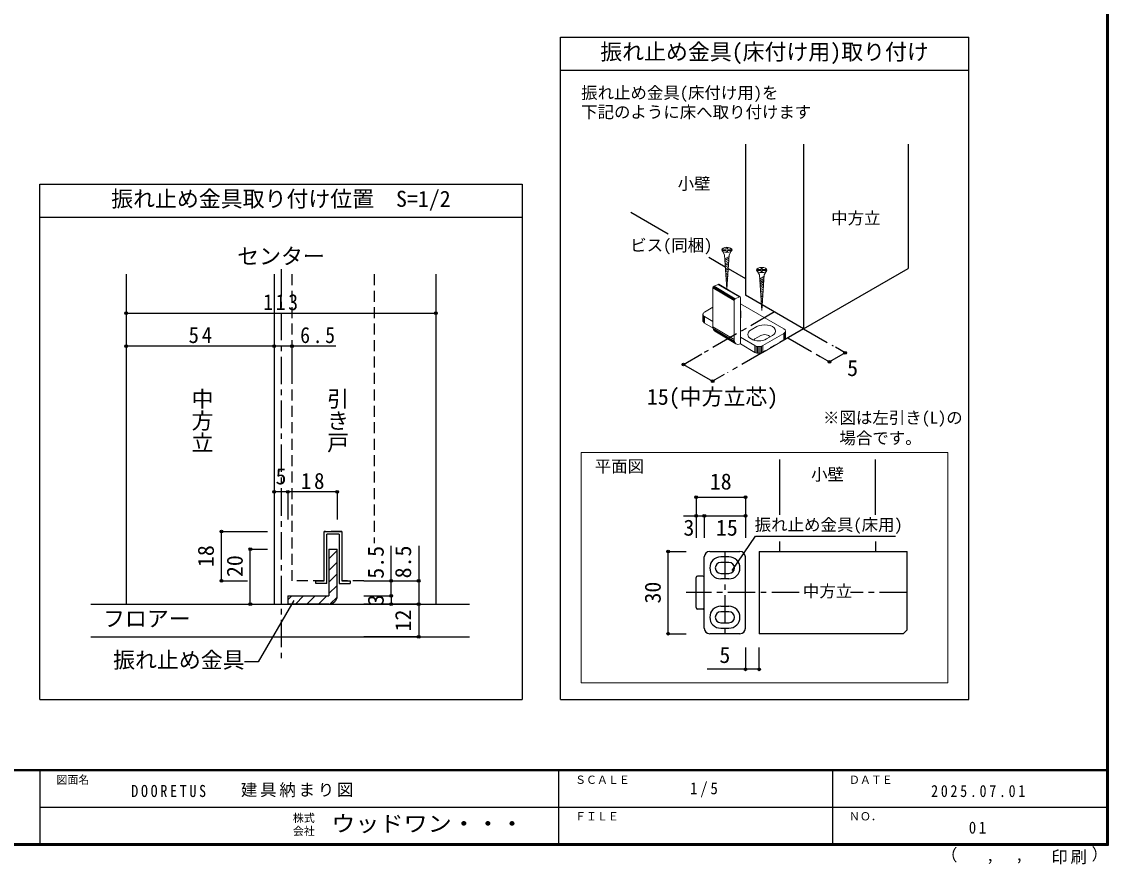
# Model space of a CAD drawing. Units: millimetres, scale not verified, with parts at other scales. Extents: x -973 to 977, y -718 to 696.
# Drawn here: x -15 to 977, y -718 to 51 of the extents above; entities that cross this region are included whole.
import ezdxf
from ezdxf.enums import TextEntityAlignment as Align

# ---------------------------------------------------------------- set-up
doc = ezdxf.new("R2010")
doc.units = ezdxf.units.MM
doc.header["$LTSCALE"] = 5
doc.header["$PDMODE"] = 32
doc.header["$PDSIZE"] = 2.5
doc.linetypes.add('CHAIN1', pattern=[8, 5, -1, 1, -1])
doc.linetypes.add('DASHED2', pattern=[3, 2, -1])
for name, color, linetype in [('0-6_扉', 6, 'Continuous'), ('0-A_文字', 7, 'Continuous'), ('0-B_寸法', 7, 'Continuous'), ('1-1_通り芯', 4, 'CHAIN1'), ('1-3_仕上げ', 2, 'Continuous'), ('1-4_枠', 3, 'Continuous'), ('1-6_扉', 7, 'DASHED2'), ('1-7_金物', 7, 'Continuous'), ('1-A_文字', 7, 'Continuous'), ('1-B_寸法', 7, 'Continuous'), ('F-0_補助線', 7, 'Continuous'), ('F-1_枠', 6, 'Continuous'), ('F-A_文字', 7, 'Continuous')]:
    doc.layers.add(name, color=color, linetype=linetype)
doc.layers.add('0-7_金物', color=7, linetype='Continuous', lineweight=18)
doc.styles.add('@ＭＳ ゴシック', font='')
doc.styles.add('ＭＳ ゴシック', font='')
doc.styles.get('@ＭＳ ゴシック').set_extended_font_data('@MS Gothic')
doc.styles.get('ＭＳ ゴシック').set_extended_font_data('MS Gothic')

msp = doc.modelspace()

# ---------------------------------------------------------------- linework, layer by layer
at = {"layer": '0-6_扉', "color": 2}
for p, q in [((645.484, -60.971), (645.484, -198.71)), ((698.517, -60.971), (698.517, -229.329)), ((793.976, -60.971), (793.976, -174.215)), ((698.517, -229.329), (793.976, -174.215)), ((698.517, -229.329), (645.484, -198.71)), ((661.394, -207.895), (660.706, -207.498))]:
    msp.add_line(p, q, dxfattribs=at)
at = {"layer": '0-6_扉', "color": 7}
for p, q in [((540.76, -122.938), (575.053, -142.737)), ((612.092, -164.122), (627.107, -172.791)), ((629.863, -174.382), (645.484, -183.401))]:
    msp.add_line(p, q, dxfattribs=at)
at = {"layer": '0-7_金物'}
for p, q in [((624.552, -158.608), (626.377, -161.767)), ((624.658, -156.836), (624.658, -157.87)), ((624.658, -156.836), (628.021, -156.836)), ((624.658, -157.87), (628.021, -157.87)), ((628.021, -155.32), (629.055, -155.32)), ((628.021, -156.836), (628.021, -155.32)), ((628.021, -159.386), (628.021, -157.87)), ((629.055, -156.836), (629.055, -155.32)), ((629.055, -156.836), (632.418, -156.836)), ((629.055, -157.87), (632.418, -157.87)), ((629.055, -159.386), (629.055, -157.87)), ((632.523, -158.608), (630.699, -161.767)), ((632.418, -157.87), (632.418, -156.836)), ((628.45, -193.07), (626.377, -161.767)), ((630.594, -163.342), (626.63, -165.586)), ((630.486, -164.97), (626.73, -167.097)), ((630.379, -166.598), (626.83, -168.607)), ((630.271, -168.226), (626.93, -170.118)), ((628.021, -159.386), (629.055, -159.386)), ((628.618, -193.17), (630.699, -161.767)), ((630.163, -169.854), (627.03, -171.628)), ((630.055, -171.483), (627.13, -173.138)), ((629.947, -173.111), (627.23, -174.649)), ((629.839, -174.739), (627.33, -176.159)), ((629.731, -176.367), (627.43, -177.67)), ((629.624, -177.995), (627.53, -179.18)), ((656.372, -176.979), (658.196, -180.139)), ((656.478, -175.207), (656.478, -176.241)), ((656.478, -175.207), (659.841, -175.207)), ((656.478, -176.241), (659.841, -176.241)), ((659.841, -173.691), (660.874, -173.691)), ((659.841, -175.207), (659.841, -173.691)), ((659.841, -177.757), (659.841, -176.241)), ((659.841, -177.757), (660.874, -177.757)), ((660.874, -175.207), (660.874, -173.691)), ((660.874, -175.207), (664.237, -175.207)), ((660.874, -176.241), (664.237, -176.241)), ((660.874, -177.757), (660.874, -176.241)), ((664.343, -176.979), (662.518, -180.139)), ((664.237, -176.241), (664.237, -175.207)), ((629.516, -179.623), (627.63, -180.691)), ((629.408, -181.251), (627.73, -182.201)), ((629.3, -182.879), (627.83, -183.711)), ((629.192, -184.508), (627.931, -185.222)), ((629.084, -186.136), (628.031, -186.732)), ((628.976, -187.764), (628.131, -188.243)), ((660.357, -212.757), (658.196, -180.139)), ((662.414, -181.713), (658.449, -183.958)), ((662.306, -183.341), (658.55, -185.468)), ((662.198, -184.969), (658.65, -186.978)), ((662.091, -186.597), (658.75, -188.489)), ((661.983, -188.226), (658.85, -189.999)), ((660.357, -212.757), (662.518, -180.139)), ((615.883, -191.896), (615.883, -227.619)), ((635.167, -203.386), (615.883, -191.896)), ((635.199, -203.093), (615.916, -191.602)), ((635.295, -202.791), (616.011, -191.301)), ((635.447, -202.503), (616.164, -191.013)), ((635.645, -202.248), (616.362, -190.757)), ((635.876, -202.043), (616.593, -190.552)), ((616.841, -190.412), (620.671, -188.805)), ((636.124, -201.902), (616.841, -190.412)), ((640.202, -200.228), (620.919, -188.737)), ((640.433, -200.239), (621.15, -188.749)), ((640.632, -200.328), (621.348, -188.838)), ((628.868, -189.392), (628.231, -189.753)), ((628.761, -191.02), (628.331, -191.263)), ((661.875, -189.854), (658.95, -191.51)), ((661.767, -191.482), (659.05, -193.02)), ((661.659, -193.11), (659.15, -194.53)), ((661.551, -194.738), (659.25, -196.041)), ((661.443, -196.366), (659.35, -197.551)), ((661.335, -197.994), (659.45, -199.062)), ((640.912, -243.195), (640.912, -200.976)), ((680.687, -229.416), (640.912, -206.452)), ((661.228, -199.623), (659.55, -200.572)), ((661.12, -201.251), (659.65, -202.083)), ((661.012, -202.879), (659.75, -203.593)), ((660.904, -204.507), (659.85, -205.103)), ((660.796, -206.135), (659.95, -206.614)), ((660.688, -207.763), (660.051, -208.124)), ((606.744, -216.148), (606.744, -222.272)), ((606.914, -216.895), (606.914, -223.019)), ((607.414, -217.592), (607.414, -223.715)), ((608.208, -214.107), (615.883, -209.676)), ((641.189, -213.086), (641.189, -219.21)), ((660.58, -209.391), (660.151, -209.635)), ((608.208, -218.19), (608.208, -224.313)), ((615.883, -222.621), (608.208, -218.19)), ((615.987, -228.804), (608.208, -224.313)), ((650.635, -230.437), (655.938, -227.375)), ((635.362, -240.709), (616.079, -229.218)), ((635.936, -242.035), (616.653, -230.544)), ((636.849, -242.997), (617.566, -231.506)), ((654.17, -244.726), (640.912, -237.071)), ((659.474, -235.54), (654.17, -238.602)), ((680.687, -233.499), (661.241, -244.726)), ((664.777, -238.602), (670.08, -235.54)), ((680.687, -233.499), (680.687, -239.623)), ((681.481, -232.901), (681.481, -239.025)), ((681.981, -232.205), (681.981, -238.329)), ((682.151, -231.458), (682.151, -237.581)), ((654.17, -250.849), (640.912, -243.195)), ((654.17, -244.726), (654.17, -250.849)), ((655.206, -245.184), (655.206, -251.308)), ((656.412, -245.473), (656.412, -251.597)), ((657.706, -245.571), (657.706, -251.695)), ((659, -245.473), (659, -251.597)), ((660.206, -245.184), (660.206, -251.308)), ((680.687, -239.623), (661.241, -250.849)), ((661.241, -244.726), (661.241, -250.849)), ((495.517, -342.079), (830.376, -342.079)), ((830.376, -342.079), (830.376, -552.197))]:
    msp.add_line(p, q, dxfattribs=at)
for points in [[(636.124, -201.902), (639.954, -200.295), (620.671, -188.805)], [(635.167, -203.386), (635.167, -239.11), (615.883, -227.619)], [(830.376, -552.197), (495.517, -552.197), (495.517, -342.079)]]:
    msp.add_lwpolyline(points, dxfattribs=at)
for centre in [(628.538, -157.353), (660.357, -175.724)]:
    msp.add_ellipse(centre, major_axis=(4.71, 0), ratio=0.5, dxfattribs=at)
for centre, major_axis, ratio, start_param, end_param in [((616.841, -191.494), (0.64, 1.074), 0.663414, 0.7318184, 2.3026147), ((620.671, -189.887), (0.64, 1.074), 0.663414, 6.2296055, 7.0150037), ((636.124, -202.985), (0.64, 1.074), 0.663414, 0.7318184, 2.3026147), ((639.954, -201.378), (0.64, 1.074), 0.663414, 5.4442074, 7.0150037), ((611.744, -216.148), (-5, 0), 0.57735, 5.4977871, 7.0685835), ((631.189, -213.086), (10, 0), 0.57735, 6.047146, 6.5192246), ((631.189, -219.21), (10, 0), 0.57735, 6.047146, 6.5192246), ((611.744, -222.272), (-5, 0), 0.57735, 6.2831853, 7.0685835), ((621.628, -225.209), (3.839, 6.443), 0.663414, 2.3026147, 3.0880129), ((663.009, -231.458), (10, 0), 0.57735, 5.4977871, 8.6393798), ((657.706, -234.52), (10, 0), 0.57735, 2.3561945, 5.4977871), ((663.009, -237.581), (5, 0), 0.57735, 0.2617994, 2.3561945), ((677.151, -231.458), (-5, 0), 0.57735, 2.3561945, 3.9269908), ((677.151, -237.581), (-5, 0), 0.57735, 2.3561945, 3.1415927), ((640.912, -236.7), (3.839, 6.443), 0.663414, 2.3026147, 3.873411), ((657.706, -240.643), (5, 0), 0.57735, 2.3561945, 2.7802255), ((657.706, -242.684), (-5, 0), 0.57735, 0.7853982, 2.3561945), ((657.706, -248.808), (-5, 0), 0.57735, 0.7853982, 2.3561945)]:
    msp.add_ellipse(centre, major_axis=major_axis, ratio=ratio, start_param=start_param, end_param=end_param, dxfattribs=at)
at = {"layer": '0-A_文字', "color": 3}
for p, q in [((476.653, 36.633), (849.365, 36.633)), ((476.653, -567.5), (476.653, 36.633)), ((849.365, -567.5), (849.365, 36.633)), ((476.653, 6.633), (849.365, 6.633)), ((1.653, -567.5), (1.653, -97.5)), ((1.653, -97.5), (441.653, -97.5)), ((441.653, -97.5), (441.653, -567.5)), ((1.653, -127.5), (441.653, -127.5)), ((1.653, -567.5), (441.653, -567.5)), ((476.653, -567.5), (849.365, -567.5))]:
    msp.add_line(p, q, dxfattribs=at)
at = {"layer": '0-A_文字', "color": 4}
for p, q in [((633.374, -449.741), (654.598, -418.374)), ((654.598, -418.374), (782.586, -418.374))]:
    msp.add_line(p, q, dxfattribs=at)
at = {"layer": '0-B_寸法', "color": 4, "linetype": 'CHAIN1'}
for p, q in [((672, -214.019), (607.849, -251.057)), ((698.517, -229.329), (629.052, -269.434)), ((684.222, -237.581), (713.619, -254.554)), ((698.517, -229.329), (725.623, -244.978))]:
    msp.add_line(p, q, dxfattribs=at)
at = {"layer": '0-B_寸法', "color": 4}
for p, q in [((736.554, -251.289), (727.583, -246.11)), ((589.065, -261.902), (605.708, -252.293)), ((713.619, -254.554), (722.26, -259.542)), ((736.554, -251.289), (722.26, -259.542)), ((589.065, -261.902), (615.581, -277.211)), ((626.039, -271.174), (615.581, -277.211))]:
    msp.add_line(p, q, dxfattribs=at)
at = {"layer": '0-B_寸法'}
for p in [(736.554, -251.289), (589.065, -261.902), (722.26, -259.542), (615.581, -277.211)]:
    msp.add_point(p, dxfattribs=at)
at = {"layer": '1-1_通り芯'}
msp.add_line((221.653, -174.852), (221.653, -532.789), dxfattribs=at)
at = {"layer": '1-3_仕上げ'}
for p, q in [((48.147, -480.443), (393.641, -480.443)), ((48.147, -510.443), (393.641, -510.443))]:
    msp.add_line(p, q, dxfattribs=at)
at = {"layer": '1-4_枠'}
for p, q in [((80.403, -179.652), (80.403, -480.443)), ((215.403, -179.652), (215.403, -480.443)), ((362.903, -179.652), (362.903, -480.443)), ((657.967, -432.479), (657.967, -507.479)), ((657.967, -432.479), (792.967, -432.479)), ((792.967, -503.944), (792.967, -432.479)), ((792.967, -503.944), (789.431, -507.479)), ((789.431, -507.479), (657.967, -507.479))]:
    msp.add_line(p, q, dxfattribs=at)
at = {"layer": '1-4_枠', "color": 7}
for p, q in [((676.717, -348.529), (676.717, -399.126)), ((764.217, -399.126), (764.217, -348.529)), ((676.717, -423.254), (676.717, -432.479)), ((764.217, -423.254), (764.217, -432.479)), ((676.717, -432.479), (764.217, -432.479))]:
    msp.add_line(p, q, dxfattribs=at)
at = {"layer": '1-4_枠', "color": 4, "linetype": 'CHAIN1'}
for p, q in [((626.717, -432.479), (626.717, -507.479)), ((694.519, -469.979), (591.263, -469.979)), ((792.967, -469.979), (741.244, -469.979))]:
    msp.add_line(p, q, dxfattribs=at)
at = {"layer": '1-6_扉'}
for p, q in [((231.653, -179.652), (231.653, -459.193)), ((306.653, -179.652), (306.653, -424.849)), ((261.028, -459.193), (261.028, -414.193)), ((277.278, -414.193), (261.028, -414.193)), ((277.278, -414.193), (277.278, -459.193)), ((261.028, -459.193), (231.653, -459.193)), ((297.278, -459.193), (277.278, -459.193))]:
    msp.add_line(p, q, dxfattribs=at)
at = {"layer": '1-7_金物'}
for p, q in [((261.028, -459.193), (261.028, -414.193)), ((261.028, -414.193), (277.278, -414.193)), ((277.278, -414.193), (277.278, -459.193)), ((263.528, -461.693), (263.528, -416.693)), ((274.778, -416.693), (263.528, -416.693)), ((274.778, -416.693), (274.778, -461.693)), ((612.967, -432.479), (640.467, -432.479)), ((607.967, -502.479), (607.967, -437.479)), ((630.467, -437.479), (622.967, -437.479)), ((630.467, -442.479), (622.967, -442.479)), ((645.467, -502.479), (645.467, -437.479)), ((606.717, -454.979), (601.717, -454.979)), ((622.967, -452.479), (630.467, -452.479)), ((253.528, -459.193), (261.028, -459.193)), ((253.528, -461.693), (253.528, -459.193)), ((263.528, -461.693), (253.528, -461.693)), ((274.778, -461.693), (284.778, -461.693)), ((277.278, -459.193), (284.778, -459.193)), ((284.778, -459.193), (284.778, -461.693)), ((600.467, -483.729), (600.467, -456.229)), ((630.467, -457.479), (622.967, -457.479)), ((606.717, -484.979), (601.717, -484.979)), ((622.967, -482.479), (630.467, -482.479)), ((630.467, -487.479), (622.967, -487.479)), ((622.967, -497.479), (630.467, -497.479)), ((622.967, -502.479), (630.467, -502.479)), ((640.467, -507.479), (612.967, -507.479))]:
    msp.add_line(p, q, dxfattribs=at)
at = {"layer": '1-7_金物', "color": 3}
for p, q in [((265.403, -430.443), (272.903, -430.443)), ((265.403, -430.443), (265.403, -472.943)), ((272.903, -472.943), (272.903, -430.443)), ((227.903, -472.943), (227.903, -480.443)), ((227.903, -472.943), (265.403, -472.943)), ((265.403, -480.443), (227.903, -480.443))]:
    msp.add_line(p, q, dxfattribs=at)
at = {"layer": '1-7_金物', "color": 4}
for p, q in [((265.403, -439.149), (272.903, -431.649)), ((265.403, -449.755), (272.903, -442.255)), ((265.403, -460.362), (272.903, -452.862)), ((265.403, -470.968), (272.903, -463.468)), ((227.903, -476.649), (231.609, -472.943)), ((234.716, -480.443), (242.216, -472.943)), ((245.323, -480.443), (252.822, -472.943)), ((255.929, -480.443), (263.429, -472.943)), ((266.638, -480.341), (272.803, -474.175))]:
    msp.add_line(p, q, dxfattribs=at)
at = {"layer": '1-7_金物'}
for centre, radius, start, end in [((612.967, -437.479), 5, 90, 180), ((640.467, -437.479), 5, 0, 90), ((622.967, -447.479), 10, 90, 270), ((622.967, -447.479), 5, 90, 270), ((630.467, -447.479), 10, 270, 90), ((630.467, -447.479), 5, 270, 90), ((601.717, -456.229), 1.25, 90, 180), ((606.717, -456.229), 1.25, 0, 90), ((601.717, -483.729), 1.25, 180, 270), ((606.717, -483.729), 1.25, 270, 0), ((622.967, -492.479), 10, 90, 270), ((630.467, -492.479), 10, 270, 90), ((622.967, -492.479), 5, 90, 270), ((630.467, -492.479), 5, 270, 90), ((612.967, -502.479), 5, 180, 270), ((640.467, -502.479), 5, 270, 0)]:
    msp.add_arc(centre, radius, start, end, dxfattribs=at)
at = {"layer": '1-7_金物', "color": 3}
msp.add_arc((265.403, -472.943), 7.5, 270, 0, dxfattribs=at)
at = {"layer": '1-A_文字'}
for p, q in [((233.203, -477.231), (200.911, -533.162)), ((200.911, -533.162), (188.411, -533.162))]:
    msp.add_line(p, q, dxfattribs=at)
at = {"layer": '1-B_寸法', "color": 4}
for p, q in [((80.403, -215.081), (362.903, -215.081)), ((215.403, -245.081), (80.403, -245.081)), ((80.403, -245.081), (80.403, -270.081)), ((215.403, -245.081), (215.403, -270.081)), ((271.653, -245.081), (215.403, -245.081)), ((231.653, -245.081), (231.653, -270.081)), ((227.903, -378.167), (215.403, -378.167)), ((215.403, -378.167), (215.403, -403.167)), ((272.903, -378.167), (227.903, -378.167)), ((227.903, -378.167), (227.903, -403.167)), ((272.903, -378.167), (272.903, -403.167)), ((600.467, -382.871), (600.467, -399.979)), ((588.902, -399.979), (607.967, -399.979)), ((600.467, -399.979), (600.467, -419.979)), ((607.967, -399.979), (645.467, -399.979)), ((607.967, -399.979), (607.967, -419.979)), ((645.467, -399.979), (645.467, -419.979)), ((167.207, -414.193), (209.153, -414.193)), ((167.207, -459.193), (167.207, -414.193)), ((193.623, -480.443), (193.623, -430.443)), ((193.623, -430.443), (209.153, -430.443)), ((322.278, -472.943), (322.278, -427.349)), ((347.278, -427.349), (347.278, -480.443)), ((167.207, -459.193), (190.987, -459.193)), ((297.278, -459.193), (347.278, -459.193)), ((193.623, -480.443), (209.153, -480.443)), ((347.278, -480.443), (297.278, -480.443)), ((575.084, -507.479), (591.263, -507.479)), ((645.467, -519.979), (645.467, -539.995)), ((657.967, -539.995), (657.967, -519.979)), ((657.967, -539.995), (610.589, -539.995))]:
    msp.add_line(p, q, dxfattribs=at)
for points in [[(600.467, -382.871), (645.467, -382.871), (645.467, -399.979)], [(575.084, -507.479), (575.084, -432.479), (591.263, -432.479)], [(297.278, -472.943), (322.278, -472.943), (322.278, -480.443)], [(347.278, -480.443), (347.278, -510.443), (297.278, -510.443)]]:
    msp.add_lwpolyline(points, dxfattribs=at)
at = {"layer": '1-B_寸法'}
for p in [(80.403, -215.081), (362.903, -215.081), (80.403, -245.081), (215.403, -245.081), (231.653, -245.081), (215.403, -378.167), (227.903, -378.167), (272.903, -378.167), (600.467, -382.871), (645.467, -382.871), (600.467, -399.979), (607.967, -399.979), (645.467, -399.979), (167.207, -414.193), (193.623, -430.443), (575.084, -432.479), (167.207, -459.193), (322.278, -459.193), (347.278, -459.193), (322.278, -472.943), (193.623, -480.443), (322.278, -480.443), (347.278, -480.443), (347.278, -510.443), (575.084, -507.479), (645.467, -539.995), (657.967, -539.995)]:
    msp.add_point(p, dxfattribs=at)
at = {"layer": 'F-1_枠'}
for p, q in [((974.986, 695.833), (974.986, -700.833)), ((975.82, 695.833), (975.82, -700.833)), ((976.653, 695.833), (976.653, -700.833)), ((976.653, -631.667), (-973.347, -631.667)), ((976.653, -632.5), (-973.347, -632.5)), ((1.653, -632.5), (1.653, -699.167)), ((474.986, -632.5), (474.986, -699.167)), ((724.986, -632.5), (724.986, -699.167)), ((1.653, -665.833), (974.986, -665.834)), ((976.653, -699.167), (-973.347, -699.167)), ((976.653, -700), (-973.347, -700)), ((976.653, -700.833), (-973.347, -700.833))]:
    msp.add_line(p, q, dxfattribs=at)

# ---------------------------------------------------------------- texts
at = {"layer": '0-A_文字', "style": 'ＭＳ ゴシック'}
for s, height, p in [('振れ止め金具(床付け用)取り付け', 14.66, (513.009, 11.633)), ('振れ止め金具(床付け用)を', 11, (495.562, -22.826)), ('下記のように床へ取り付けます', 11, (495.562, -40.362)), ('小壁', 11, (583.671, -105.743)), ('振れ止め金具取り付け位置\u3000S=1/2', 14.66, (66.653, -122.5)), ('中方立', 11, (723.746, -137.19)), ('平面図', 11, (507.959, -363.556)), ('小壁', 11, (705.467, -370.987)), ('中方立', 11, (697.967, -477.479))]:
    msp.add_text(s, height=height, dxfattribs=at).set_placement(p, align=Align.BOTTOM_LEFT)
at = {"layer": '0-B_寸法', "style": 'ＭＳ ゴシック'}
for s, height, p in [('ビス(同梱)', 11, (540.285, -161.867)), ('5', 14.66, (738.325, -276.859)), ('15(中方立芯)', 14.66, (555.581, -303.072)), ('※図は左引き(L)の', 11, (716.315, -319.218)), ('\u3000場合です。', 11, (716.315, -337.799))]:
    msp.add_text(s, height=height, dxfattribs=at).set_placement(p, align=Align.BOTTOM_LEFT)
at = {"layer": '1-A_文字', "style": 'ＭＳ ゴシック'}
for s, height, p in [('センター', 14.66, (181.653, -174.852)), ('振れ止め金具(床用)', 11, (654.002, -416.875)), ('フロアー', 14.66, (59.16, -505.443)), ('振れ止め金具', 14.66, (68.411, -543.162))]:
    msp.add_text(s, height=height, dxfattribs=at).set_placement(p, align=Align.BOTTOM_LEFT)
at = {"layer": '1-A_文字', "style": '@ＭＳ ゴシック'}
for s, p in [('中方立', (137.903, -283.011)), ('引き戸', (261.653, -283.011))]:
    msp.add_text(s, height=14.66, rotation=270, dxfattribs=at).set_placement(p, align=Align.BOTTOM_LEFT)
at = {"layer": '1-B_寸法', "style": 'ＭＳ ゴシック'}
for s, p in [('5', (216.653, -375.667)), ('18', (612.967, -380.371)), ('3', (588.902, -422.479)), ('15', (618.592, -422.479)), ('5', (621.717, -538.607))]:
    msp.add_text(s, height=14.66, dxfattribs=at).set_placement(p, align=Align.BOTTOM_LEFT)
for s, p in [('18', (164.707, -446.693)), ('5.5', (319.778, -457.349)), ('8.5', (344.778, -456.991)), ('20', (191.123, -455.843)), ('30', (572.584, -479.979)), ('3', (319.778, -481.693)), ('12', (344.778, -505.443))]:
    msp.add_text(s, height=14.66, rotation=90, dxfattribs=at).set_placement(p, align=Align.BOTTOM_LEFT)
at = {"layer": '1-B_寸法', "char_height": 14.66, "attachment_point": 7, "style": 'ＭＳ ゴシック'}
for s, insert in [('\\T1.27;\\W0.9;113', (205.403, -212.581)), ('\\T1.27;\\W0.9;6.5', (239.153, -242.581)), ('\\T1.27;\\W0.95;54', (137.278, -242.581)), ('\\T1.27;\\W0.95;18', (239.778, -375.667))]:
    msp.add_mtext(s, dxfattribs=dict(at, insert=insert))
at = {"layer": 'F-0_補助線', "char_height": 11, "attachment_point": 7, "style": 'ＭＳ ゴシック'}
for s, insert in [('\\T1.17;建具納まり図', (184.986, -656.667)), ('\\T1.39;\\W0.85;DOORETUS', (84.986, -656.667))]:
    msp.add_mtext(s, dxfattribs=dict(at, insert=insert))
at = {"layer": 'F-A_文字', "style": 'ＭＳ ゴシック'}
for s, height, p in [('図面名', 7.331, (16.653, -646.667)), ('ＳＣＡＬＥ', 7.331, (489.986, -646.667)), ('ＤＡＴＥ', 7.331, (739.986, -646.667)), ('株式', 7.331, (232.486, -681.5)), ('ＦＩＬＥ', 7.331, (489.986, -680)), ('ＮＯ．', 7.331, (739.986, -680.001)), ('会社', 7.331, (232.486, -693.5)), ('（', 11, (823.992, -718.052)), ('）', 11, (961.387, -717.355)), (',', 11, (865.199, -718.052)), (',', 11, (891.686, -717.588))]:
    msp.add_text(s, height=height, dxfattribs=at).set_placement(p, align=Align.BOTTOM_LEFT)
at = {"layer": 'F-A_文字', "style": 'ＭＳ ゴシック', "width": 1.1}
msp.add_text('ウッドワン・・・', height=14.66, dxfattribs=at).set_placement((267.486, -692.5), align=Align.BOTTOM_LEFT)
at = {"layer": 'F-A_文字', "char_height": 11, "attachment_point": 7, "style": 'ＭＳ ゴシック'}
for s, insert in [('\\T1.38;\\W0.9;1/5', (594.986, -656.667)), ('\\T1.39;\\W0.85;2025.07.01', (814.986, -656.667)), ('\\T1.36;\\W0.9;01', (849.361, -690.001)), ('\\T1.17;印刷', (924.678, -717.82))]:
    msp.add_mtext(s, dxfattribs=dict(at, insert=insert))

doc.saveas('drawing.dxf')
